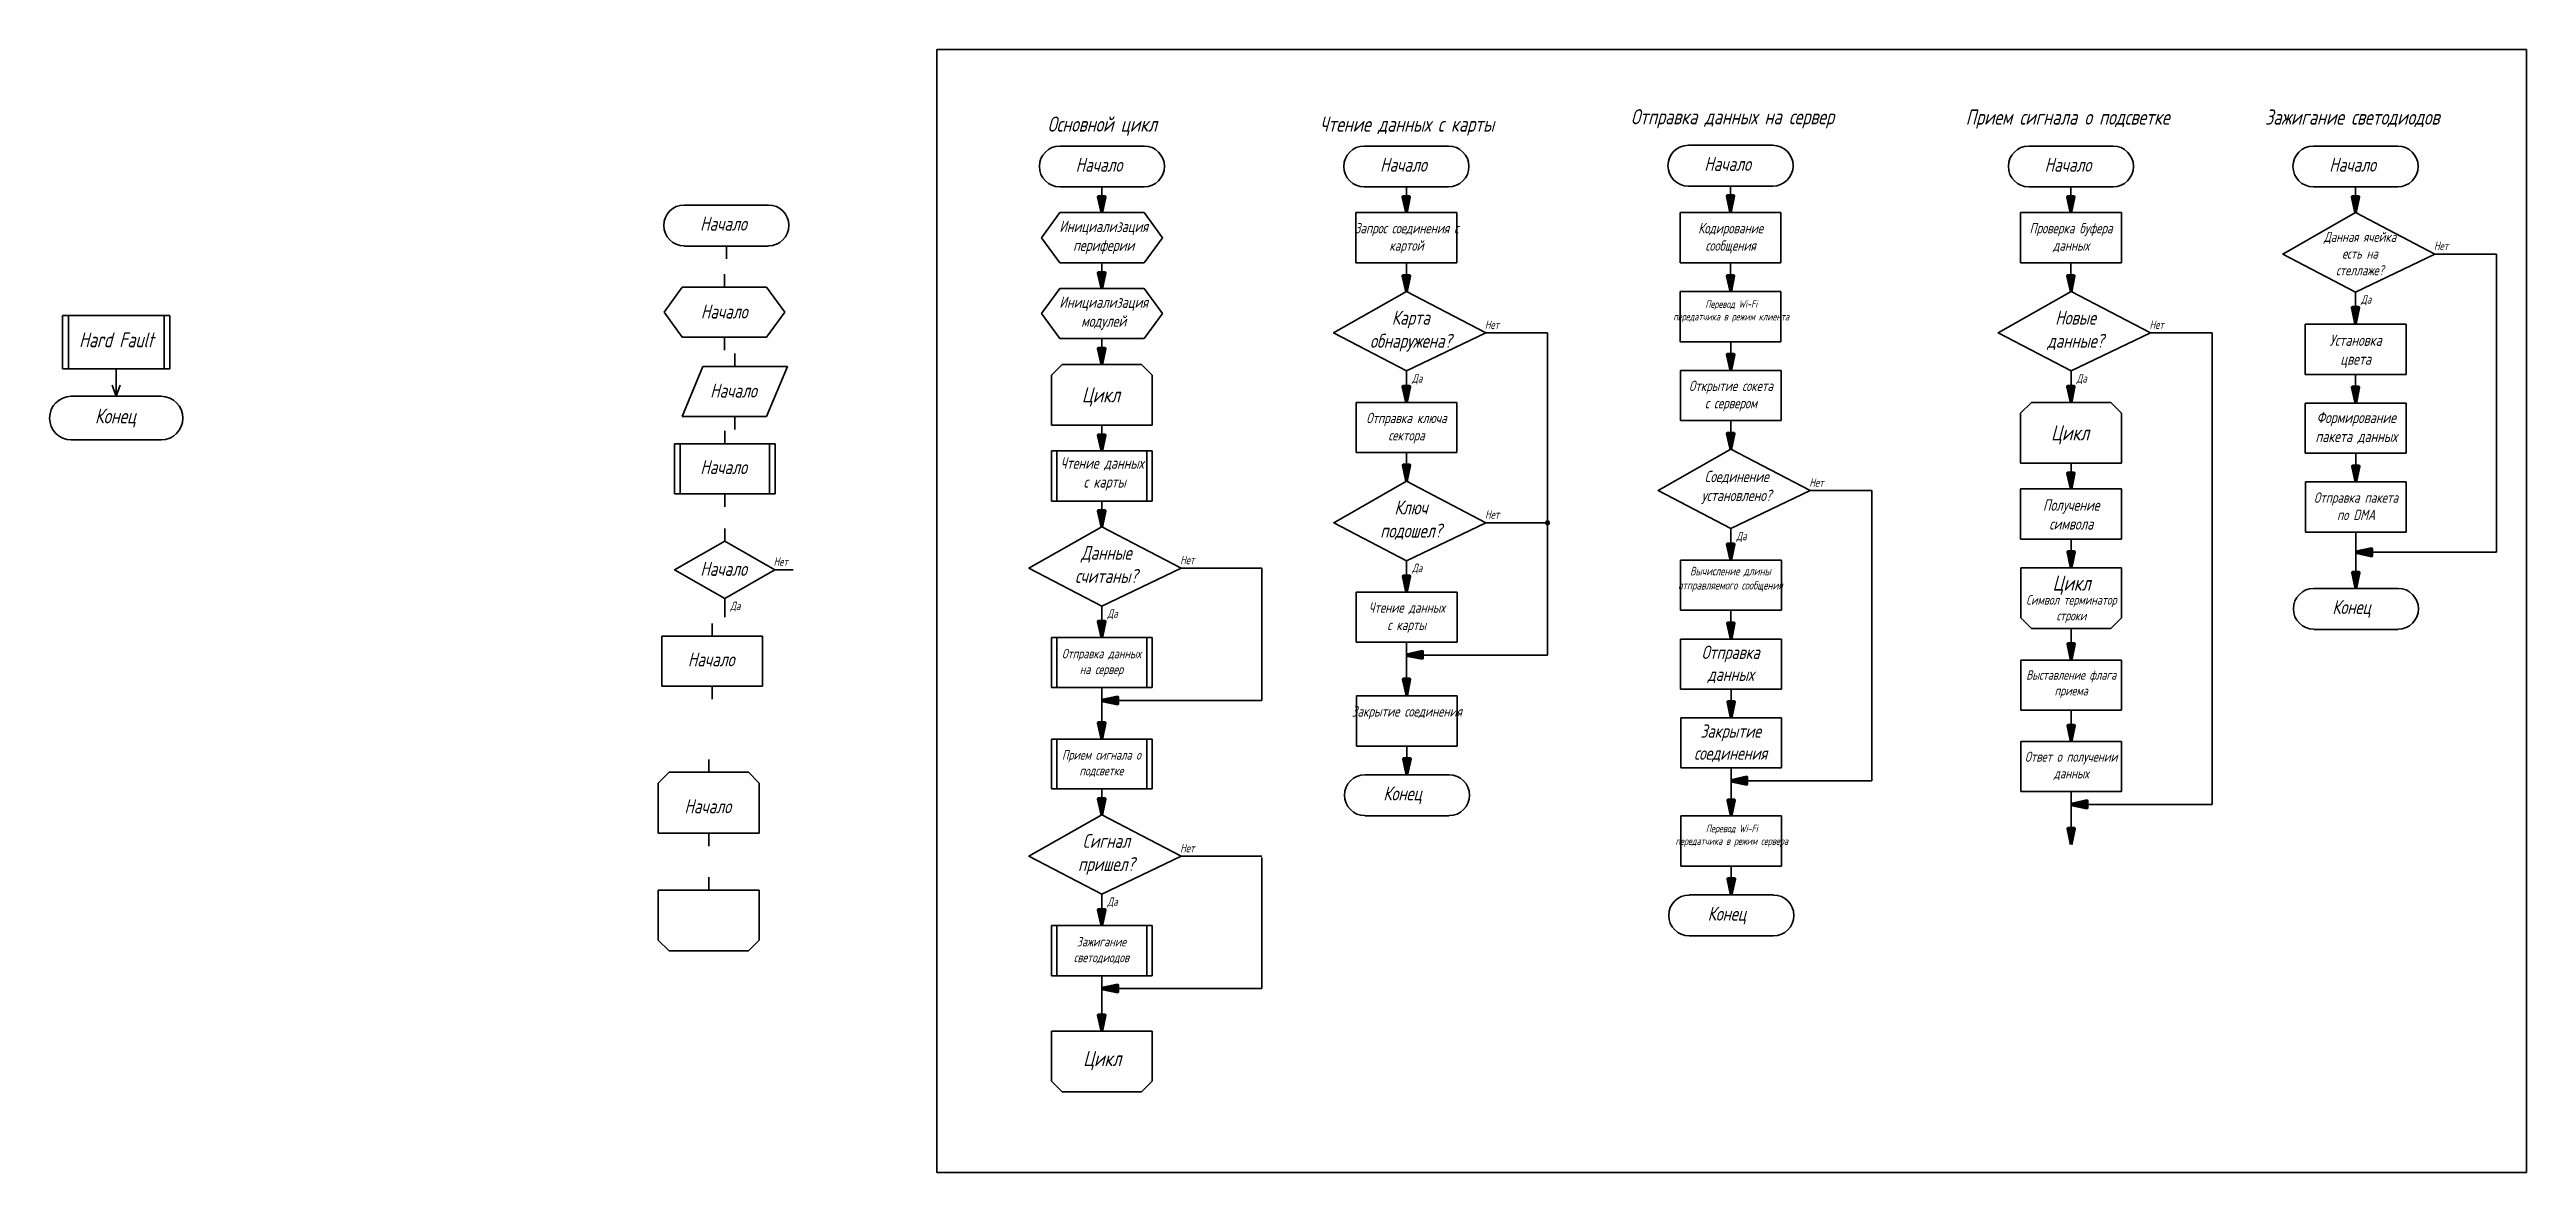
# Model space of a CAD drawing. Header units: millimetres. Extents: x -526 to 784, y 6 to 600.
import ezdxf

# ---------------------------------------------------------------- set-up
doc = ezdxf.new("R2010")
doc.units = ezdxf.units.MM
doc.layers.get('0').update_dxf_attribs({"lineweight": 35})
doc.layers.add('Format', color=7, linetype='Continuous', lineweight=70)
doc.layers.add('Tonk', color=7, linetype='Continuous', lineweight=35)
doc.styles.get("Standard").update_dxf_attribs({"font": '', "width": 0.8, "oblique": 15})
doc.styles.get('Standard').set_extended_font_data('GOST type B')
pattern_1 = [(0, (-50.5334, 0.5446), (0, 6.985), [5.08, -1.905]), (90, (-50.5334, 0.5446), (-6.985, 4e-16), [5.08, -1.905])]

msp = doc.modelspace()

# ---------------------------------------------------------------- hatches: boundary and pattern name
h = msp.add_hatch()
h.set_pattern_fill('ANGLE', color=256)
h.set_pattern_definition([(0, (-209.8256, 14.222), (0, 6.985), [5.08, -1.905]), (90, (-209.8256, 14.222), (-6.985, 4e-16), [5.08, -1.905])])
h.paths.add_polyline_path([(163.2, 521.7, 0.414214), (162.2, 520.7), (163.2, 520.7)])
h.paths.add_polyline_path([(163.2, 521.7), (163.2, 519.7, 0.414214), (164.2, 520.7, 0.414214)])
h.paths.add_polyline_path([(163.2, 520.7), (162.2, 520.7, 0.414214), (163.2, 519.7)])
h = msp.add_hatch()
h.set_pattern_fill('ANGLE', color=256)
h.set_pattern_definition(pattern_1)
h.paths.add_polyline_path([(162.2, 520.7), (164.2, 520.7, 1)])
h.paths.add_polyline_path([(163.2, 520.7), (162.2, 520.7, 0.414214), (163.2, 519.7)])
h.paths.add_polyline_path([(164.2, 520.7), (163.2, 520.7), (163.2, 519.7, 0.414214)])
h = msp.add_hatch()
h.set_pattern_fill('ANGLE', color=256)
h.set_pattern_definition(pattern_1)
h.paths.add_polyline_path([(162.2, 520.7), (164.2, 520.7, 1)])
h.paths.add_polyline_path([(163.2, 520.7), (162.2, 520.7, 0.414214), (163.2, 519.7)])
h.paths.add_polyline_path([(164.2, 520.7), (163.2, 520.7), (163.2, 519.7, 0.414214)])
h = msp.add_hatch()
h.set_pattern_fill('ANGLE', color=256)
h.set_pattern_definition(pattern_1)
h.paths.add_polyline_path([(322.5, 508, 0.414214), (321.5, 507), (322.5, 507)])
h.paths.add_polyline_path([(322.5, 508), (322.5, 506, 0.414214), (323.5, 507, 0.414214)])
h.paths.add_polyline_path([(322.5, 507), (321.5, 507, 0.414214), (322.5, 506)])
h = msp.add_hatch()
h.set_pattern_fill('ANGLE', color=256)
h.set_pattern_definition(pattern_1)
h.paths.add_polyline_path([(322.5, 508, 0.414214), (321.5, 507), (322.5, 507)])
h.paths.add_polyline_path([(322.5, 508), (322.5, 506, 0.414214), (323.5, 507, 0.414214)])
h.paths.add_polyline_path([(322.5, 507), (321.5, 507, 0.414214), (322.5, 506)])
h = msp.add_hatch(color=256)
h.dxf.hatch_style = 1
h.paths.add_polyline_path([(266.3, 350.3, 0.414214), (265.3, 349.3), (266.3, 349.3)])
h.paths.add_polyline_path([(266.3, 350.3), (266.3, 349.3), (266.3, 348.3, 0.414214), (267.3, 349.3, 0.414214)])
h.paths.add_polyline_path([(266.3, 349.3), (265.3, 349.3, 0.414214), (266.3, 348.3)])
h = msp.add_hatch()
h.set_pattern_fill('ANGLE', color=256)
h.set_pattern_definition([(0, (31.8485, -201.041), (0, 6.985), [5.08, -1.905]), (90, (31.8485, -201.041), (-6.985, 4e-16), [5.08, -1.905])])
h.paths.add_polyline_path([(244.6, 319.1), (246.6, 319.1, 1)])
h.paths.add_polyline_path([(245.6, 319.1), (244.6, 319.1, 0.414214), (245.6, 318.1)])
h.paths.add_polyline_path([(246.6, 319.1), (245.6, 319.1), (245.6, 318.1, 0.414214)])
h = msp.add_hatch()
h.set_pattern_fill('ANGLE', color=256)
h.set_pattern_definition([(0, (-68.484, -241.0816), (0, 6.985), [5.08, -1.905]), (90, (-68.484, -241.0816), (-6.985, 4e-16), [5.08, -1.905])])
h.paths.add_polyline_path([(304.5, 266.4, 0.414214), (303.5, 265.4), (304.5, 265.4)])
h.paths.add_polyline_path([(304.5, 266.4), (304.5, 264.4, 0.414214), (305.5, 265.4, 0.414214)])
h.paths.add_polyline_path([(304.5, 265.4), (303.5, 265.4, 0.414214), (304.5, 264.4)])
at = {"layer": 'Format'}
h = msp.add_hatch(color=256, dxfattribs=at)
h.dxf.hatch_style = 1
h.paths.add_polyline_path([(32.2, 521.8), (28.6, 521.8), (30.5, 513.4)])
h = msp.add_hatch(color=256, dxfattribs=at)
h.dxf.hatch_style = 1
h.paths.add_polyline_path([(193.3, 521.8), (189.7, 521.8), (191.6, 513.4)])
h = msp.add_hatch(color=256, dxfattribs=at)
h.dxf.hatch_style = 1
h.paths.add_polyline_path([(364.9, 522.2), (361.3, 522.2), (363.1, 513.7)])
h = msp.add_hatch(color=256, dxfattribs=at)
h.dxf.hatch_style = 1
h.paths.add_polyline_path([(545, 521.8), (541.4, 521.8), (543.2, 513.4)])
h = msp.add_hatch(color=256, dxfattribs=at)
h.dxf.hatch_style = 1
h.paths.add_polyline_path([(695.6, 521.8), (692, 521.8), (693.8, 513.4)])
h = msp.add_hatch(color=256, dxfattribs=at)
h.dxf.hatch_style = 1
h.paths.add_polyline_path([(32.2, 481.6), (28.6, 481.6), (30.5, 473.2)])
h = msp.add_hatch(color=256, dxfattribs=at)
h.dxf.hatch_style = 1
h.paths.add_polyline_path([(193.4, 480), (189.8, 480), (191.7, 471.6)])
h = msp.add_hatch(color=256, dxfattribs=at)
h.dxf.hatch_style = 1
h.paths.add_polyline_path([(364.9, 480), (361.3, 480), (363.2, 471.6)])
h = msp.add_hatch(color=256, dxfattribs=at)
h.dxf.hatch_style = 1
h.paths.add_polyline_path([(545, 480), (541.4, 480), (543.3, 471.6)])
h = msp.add_hatch(color=256, dxfattribs=at)
h.dxf.hatch_style = 1
h.paths.add_polyline_path([(695.6, 463.1), (692, 463.1), (693.8, 454.7)])
h = msp.add_hatch(color=256, dxfattribs=at)
h.dxf.hatch_style = 1
h.paths.add_polyline_path([(32.2, 441.5), (28.6, 441.5), (30.5, 433.1)])
h = msp.add_hatch(color=256, dxfattribs=at)
h.dxf.hatch_style = 1
h.paths.add_polyline_path([(365, 438.3), (361.4, 438.3), (363.2, 429.9)])
h = msp.add_hatch(color=256, dxfattribs=at)
h.dxf.hatch_style = 1
h.paths.add_polyline_path([(193.4, 421.4), (189.8, 421.4), (191.7, 413)])
h = msp.add_hatch(color=256, dxfattribs=at)
h.dxf.hatch_style = 1
h.paths.add_polyline_path([(545, 421.4), (541.4, 421.4), (543.3, 413)])
h = msp.add_hatch(color=256, dxfattribs=at)
h.dxf.hatch_style = 1
h.paths.add_polyline_path([(695.6, 421), (692, 421), (693.9, 412.6)])
h = msp.add_hatch(color=256, dxfattribs=at)
h.dxf.hatch_style = 1
h.paths.add_polyline_path([(32.2, 395.7), (28.6, 395.7), (30.5, 387.3)])
h = msp.add_hatch(color=256, dxfattribs=at)
h.dxf.hatch_style = 1
h.paths.add_polyline_path([(365, 396.6), (361.4, 396.6), (363.3, 388.2)])
h = msp.add_hatch(color=256, dxfattribs=at)
h.dxf.hatch_style = 1
h.paths.add_polyline_path([(193.5, 379.7), (189.9, 379.7), (191.7, 371.3)])
h = msp.add_hatch(color=256, dxfattribs=at)
h.dxf.hatch_style = 1
h.paths.add_polyline_path([(545, 375.6), (541.4, 375.6), (543.3, 367.2)])
h = msp.add_hatch(color=256, dxfattribs=at)
h.dxf.hatch_style = 1
h.paths.add_polyline_path([(695.7, 379.3), (692.1, 379.3), (693.9, 370.9)])
h = msp.add_hatch(color=256, dxfattribs=at)
h.dxf.hatch_style = 1
h.paths.add_polyline_path([(32.2, 355.6), (28.6, 355.6), (30.5, 347.2)])
h = msp.add_hatch(color=256, dxfattribs=at)
h.dxf.hatch_style = 1
h.paths.add_polyline_path([(365, 338), (361.4, 338), (363.3, 329.5)])
h = msp.add_hatch(color=256, dxfattribs=at)
h.dxf.hatch_style = 1
h.paths.add_polyline_path([(545.1, 333.9), (541.5, 333.9), (543.3, 325.5)])
h = msp.add_hatch(color=256, dxfattribs=at)
h.dxf.hatch_style = 1
h.paths.add_polyline_path([(702.4, 331.9), (702.4, 335.6), (693.9, 333.7)])
h = msp.add_hatch(color=256, dxfattribs=at)
h.dxf.hatch_style = 1
h.paths.add_polyline_path([(193.5, 321.1), (189.9, 321.1), (191.7, 312.6)])
h = msp.add_hatch(color=256, dxfattribs=at)
h.dxf.hatch_style = 1
h.paths.add_polyline_path([(695.7, 323), (692.1, 323), (694, 314.6)])
h = msp.add_hatch(color=256, dxfattribs=at)
h.dxf.hatch_style = 1
h.paths.add_polyline_path([(32.2, 297), (28.6, 297), (30.5, 288.6)])
h = msp.add_hatch(color=256, dxfattribs=at)
h.dxf.hatch_style = 1
h.paths.add_polyline_path([(365.1, 296.2), (361.5, 296.2), (363.4, 287.8)])
h = msp.add_hatch(color=256, dxfattribs=at)
h.dxf.hatch_style = 1
h.paths.add_polyline_path([(200.1, 277.6), (200.1, 281.2), (191.7, 279.3)])
h = msp.add_hatch(color=256, dxfattribs=at)
h.dxf.hatch_style = 1
h.paths.add_polyline_path([(545.1, 285.2), (541.5, 285.2), (543.3, 276.7)])
h = msp.add_hatch(color=256, dxfattribs=at)
h.dxf.hatch_style = 1
h.paths.add_polyline_path([(193.5, 266.6), (189.9, 266.6), (191.8, 258.1)])
h = msp.add_hatch(color=256, dxfattribs=at)
h.dxf.hatch_style = 1
h.paths.add_polyline_path([(38.9, 253.5), (38.9, 257.1), (30.5, 255.3)])
h = msp.add_hatch(color=256, dxfattribs=at)
h.dxf.hatch_style = 1
h.paths.add_polyline_path([(365.2, 254.5), (361.6, 254.5), (363.4, 246.1)])
h = msp.add_hatch(color=256, dxfattribs=at)
h.dxf.hatch_style = 1
h.paths.add_polyline_path([(32.2, 243.4), (28.6, 243.4), (30.5, 234.9)])
h = msp.add_hatch(color=256, dxfattribs=at)
h.dxf.hatch_style = 1
h.paths.add_polyline_path([(545.1, 242.1), (541.5, 242.1), (543.3, 233.6)])
h = msp.add_hatch(color=256, dxfattribs=at)
h.dxf.hatch_style = 1
h.paths.add_polyline_path([(193.7, 224.4), (190.1, 224.4), (191.9, 216)])
h = msp.add_hatch(color=256, dxfattribs=at)
h.dxf.hatch_style = 1
h.paths.add_polyline_path([(371.8, 211), (371.8, 214.7), (363.4, 212.8)])
h = msp.add_hatch(color=256, dxfattribs=at)
h.dxf.hatch_style = 1
h.paths.add_polyline_path([(32.2, 203.2), (28.6, 203.2), (30.5, 194.8)])
h = msp.add_hatch(color=256, dxfattribs=at)
h.dxf.hatch_style = 1
h.paths.add_polyline_path([(365.2, 202.6), (361.6, 202.6), (363.5, 194.2)])
h = msp.add_hatch(color=256, dxfattribs=at)
h.dxf.hatch_style = 1
h.paths.add_polyline_path([(551.8, 198.6), (551.8, 202.2), (543.3, 200.3)])
h = msp.add_hatch(color=256, dxfattribs=at)
h.dxf.hatch_style = 1
h.paths.add_polyline_path([(545.1, 187.6), (541.5, 187.6), (543.4, 179.1)])
h = msp.add_hatch(color=256, dxfattribs=at)
h.dxf.hatch_style = 1
h.paths.add_polyline_path([(365.3, 160.9), (361.7, 160.9), (363.5, 152.5)])
h = msp.add_hatch(color=256, dxfattribs=at)
h.dxf.hatch_style = 1
h.paths.add_polyline_path([(32.2, 144.6), (28.6, 144.6), (30.5, 136.2)])
h = msp.add_hatch(color=256, dxfattribs=at)
h.dxf.hatch_style = 1
h.paths.add_polyline_path([(38.9, 101.1), (38.9, 104.7), (30.5, 102.9)])
h = msp.add_hatch(color=256, dxfattribs=at)
h.dxf.hatch_style = 1
h.paths.add_polyline_path([(32.2, 88.8), (28.6, 88.8), (30.5, 80.4)])

# ---------------------------------------------------------------- linework, layer by layer
at = {"lineweight": 35}
msp.add_line((784.2, 599.6), (784.2, 5.6), dxfattribs=at)
for p, q in [((745.6, 491.4), (768.4, 491.4)), ((768.4, 491.4), (768.4, 333.7)), ((243.5, 449.7), (266.3, 449.7)), ((266.3, 449.7), (266.3, 279.3)), ((595.1, 449.7), (617.9, 449.7)), ((617.9, 449.7), (617.9, 200.3)), ((3.8, 427.4), (9.5, 433.1)), ((9.5, 433.1), (51.5, 433.1)), ((57.1, 427.4), (51.5, 433.1)), ((516.6, 407.3), (522.3, 413)), ((522.3, 413), (564.3, 413)), ((569.9, 407.3), (564.3, 413)), ((415.1, 366.3), (437.9, 366.3)), ((437.9, 366.3), (437.9, 212.8)), ((243.5, 349.3), (266.3, 349.3)), ((693.9, 333.7), (768.4, 333.7)), ((115.1, 325.3), (115.1, 255.3)), ((516.7, 299), (522.3, 293.3)), ((522.3, 293.3), (564.3, 293.3)), ((570, 299), (564.3, 293.3)), ((191.7, 279.3), (266.3, 279.3)), ((30.5, 255.3), (115.1, 255.3)), ((-204.2, 211.6), (-198.5, 217.3)), ((-198.5, 217.3), (-156.5, 217.3)), ((-150.8, 211.6), (-156.5, 217.3)), ((363.4, 212.8), (437.9, 212.8)), ((543.3, 200.3), (617.9, 200.3)), ((82.3, 172.9), (115.1, 172.9)), ((115.1, 172.3), (115.1, 102.9)), ((-204.2, 128.5), (-198.5, 122.8)), ((-198.5, 122.8), (-156.5, 122.8)), ((-150.8, 128.5), (-156.5, 122.8)), ((30.5, 102.9), (115.1, 102.9)), ((3.8, 53.9), (9.5, 48.2)), ((57.1, 53.9), (51.5, 48.2)), ((9.5, 48.2), (51.5, 48.2))]:
    msp.add_line(p, q)
msp.add_lwpolyline([(82.3, 325.3), (115.1, 325.3)])
msp.add_circle((266.3, 349.3), 1)
at = {"layer": 'Format', "lineweight": 35}
for p, q in [((784.2, 599.6), (-56.8, 599.6)), ((-56.8, 599.6), (-56.8, 5.6)), ((-56.8, 5.6), (784.2, 5.6))]:
    msp.add_line(p, q, dxfattribs=at)
at = {"layer": 'Format'}
for points in [[(30.5, 513.4), (32.2, 521.8), (28.6, 521.8)], [(191.6, 513.4), (193.3, 521.8), (189.7, 521.8)], [(363.1, 513.7), (364.9, 522.2), (361.3, 522.2)], [(543.2, 513.4), (545, 521.8), (541.4, 521.8)], [(693.8, 513.4), (695.6, 521.8), (692, 521.8)], [(30.5, 473.2), (32.2, 481.6), (28.6, 481.6)], [(191.7, 471.6), (193.4, 480), (189.8, 480)], [(363.2, 471.6), (364.9, 480), (361.3, 480)], [(543.3, 471.6), (545, 480), (541.4, 480)], [(693.8, 454.7), (695.6, 463.1), (692, 463.1)], [(30.5, 433.1), (32.2, 441.5), (28.6, 441.5)], [(363.2, 429.9), (365, 438.3), (361.4, 438.3)], [(191.7, 413), (193.4, 421.4), (189.8, 421.4)], [(543.3, 413), (545, 421.4), (541.4, 421.4)], [(693.9, 412.6), (695.6, 421), (692, 421)], [(30.5, 387.3), (32.2, 395.7), (28.6, 395.7)], [(363.3, 388.2), (365, 396.6), (361.4, 396.6)], [(191.7, 371.3), (193.5, 379.7), (189.9, 379.7)], [(543.3, 367.2), (545, 375.6), (541.4, 375.6)], [(693.9, 370.9), (695.7, 379.3), (692.1, 379.3)], [(30.5, 347.2), (32.2, 355.6), (28.6, 355.6)], [(363.3, 329.5), (365, 338), (361.4, 338)], [(543.3, 325.5), (545.1, 333.9), (541.5, 333.9)], [(693.9, 333.7), (702.4, 331.9), (702.4, 335.6)], [(191.7, 312.6), (193.5, 321.1), (189.9, 321.1)], [(694, 314.6), (695.7, 323), (692.1, 323)], [(30.5, 288.6), (32.2, 297), (28.6, 297)], [(363.4, 287.8), (365.1, 296.2), (361.5, 296.2)], [(191.7, 279.3), (200.1, 277.6), (200.1, 281.2)], [(543.3, 276.7), (545.1, 285.2), (541.5, 285.2)], [(191.8, 258.1), (193.5, 266.6), (189.9, 266.6)], [(30.5, 255.3), (38.9, 253.5), (38.9, 257.1)], [(363.4, 246.1), (365.2, 254.5), (361.6, 254.5)], [(30.5, 234.9), (32.2, 243.4), (28.6, 243.4)], [(543.3, 233.6), (545.1, 242.1), (541.5, 242.1)], [(191.9, 216), (193.7, 224.4), (190.1, 224.4)], [(363.4, 212.8), (371.8, 211), (371.8, 214.7)], [(30.5, 194.8), (32.2, 203.2), (28.6, 203.2)], [(363.5, 194.2), (365.2, 202.6), (361.6, 202.6)], [(543.3, 200.3), (551.8, 198.6), (551.8, 202.2)], [(543.4, 179.1), (545.1, 187.6), (541.5, 187.6)], [(363.5, 152.5), (365.3, 160.9), (361.7, 160.9)], [(30.5, 136.2), (32.2, 144.6), (28.6, 144.6)], [(30.5, 102.9), (38.9, 101.1), (38.9, 104.7)], [(30.5, 80.4), (32.2, 88.8), (28.6, 88.8)]]:
    msp.add_lwpolyline(points, close=True, dxfattribs=at)
at = {"layer": 'Tonk'}
for p, q in [((8.2, 548.6), (52.8, 548.6)), ((169.3, 548.6), (213.9, 548.6)), ((340.8, 549), (385.4, 549)), ((520.9, 548.6), (565.5, 548.6)), ((671.5, 548.6), (716.1, 548.6)), ((8.2, 527), (52.8, 527)), ((30.5, 527), (30.5, 520.2)), ((169.3, 527), (213.9, 527)), ((191.6, 527), (191.6, 520.2)), ((340.8, 527.4), (385.4, 527.4)), ((363.1, 527.4), (363.1, 520.6)), ((520.9, 527), (565.5, 527)), ((543.2, 527), (543.2, 520.2)), ((671.5, 527), (716.1, 527)), ((693.8, 527), (693.8, 520.2)), ((-190.5, 517.4), (-145.9, 517.4)), ((8.2, 513.4), (-1.5, 500.1)), ((8.2, 513.4), (52.8, 513.4)), ((30.5, 520.2), (30.5, 513.4)), ((52.8, 513.4), (62.5, 500.1)), ((164.9, 513.4), (218.3, 513.4)), ((164.9, 513.4), (164.9, 486.9)), ((191.6, 520.2), (191.6, 513.4)), ((191.6, 520.2), (191.6, 513.4)), ((218.3, 513.4), (218.3, 486.9)), ((336.5, 513.4), (389.8, 513.4)), ((336.5, 513.4), (336.5, 486.9)), ((363.1, 520.6), (363.1, 513.7)), ((363.1, 520.6), (363.1, 513.7)), ((389.8, 513.4), (389.8, 486.9)), ((516.6, 513.4), (569.9, 513.4)), ((516.6, 513.4), (516.6, 486.9)), ((543.2, 520.2), (543.2, 513.4)), ((543.2, 520.2), (543.2, 513.4)), ((569.9, 513.4), (569.9, 486.9)), ((693.8, 520.2), (693.8, 513.4)), ((693.8, 520.2), (693.8, 513.4)), ((-1.5, 500.1), (8.2, 486.9)), ((62.5, 500.1), (52.8, 486.9)), ((-190.5, 495.7), (-145.9, 495.7)), ((-168.2, 495.7), (-168.2, 488.9)), ((8.2, 486.9), (52.8, 486.9)), ((30.5, 486.9), (30.5, 480)), ((164.9, 486.9), (218.3, 486.9)), ((191.6, 486.9), (191.6, 480)), ((336.5, 486.9), (389.8, 486.9)), ((363.1, 486.9), (363.1, 480)), ((516.6, 486.9), (569.9, 486.9)), ((543.2, 486.9), (543.2, 480)), ((745.6, 491.4), (735.8, 491.4)), ((-191.6, 474), (-201.2, 460.8)), ((-191.6, 474), (-146.9, 474)), ((-169.2, 480.8), (-169.2, 474)), ((-146.9, 474), (-137.2, 460.8)), ((8.2, 473.2), (-1.5, 460)), ((8.2, 473.2), (52.8, 473.2)), ((30.5, 480), (30.5, 473.2)), ((52.8, 473.2), (62.5, 460)), ((191.7, 478.4), (191.7, 471.6)), ((363.2, 478.4), (363.2, 471.6)), ((543.3, 478.4), (543.3, 471.6)), ((-519.4, 459), (-462.6, 459)), ((-519.4, 459), (-519.4, 430.7)), ((-516.3, 459), (-516.3, 430.7)), ((-465.7, 459), (-465.7, 430.7)), ((-462.6, 459), (-462.6, 430.7)), ((-201.2, 460.8), (-191.6, 447.5)), ((-137.2, 460.8), (-146.9, 447.5)), ((-1.5, 460), (8.2, 446.7)), ((62.5, 460), (52.8, 446.7)), ((336.5, 471.6), (389.8, 471.6)), ((336.5, 471.6), (336.5, 445.1)), ((389.8, 471.6), (389.8, 445.1)), ((693.8, 461.5), (693.8, 471.3)), ((693.8, 461.5), (693.8, 454.7)), ((-191.6, 447.5), (-146.9, 447.5)), ((-169.2, 447.5), (-169.2, 440.7)), ((8.2, 446.7), (52.8, 446.7)), ((30.5, 446.7), (30.5, 439.9)), ((243.5, 449.7), (233.7, 449.7)), ((595.1, 449.7), (585.3, 449.7)), ((667.2, 454.3), (720.5, 454.3)), ((667.2, 454.3), (667.2, 427.8)), ((720.5, 454.3), (720.5, 427.8)), ((-163.7, 438.9), (-163.7, 432)), ((30.5, 439.9), (30.5, 433.1)), ((336.5, 445.1), (389.8, 445.1)), ((363.2, 445.1), (363.2, 438.3)), ((363.2, 436.7), (363.2, 429.9)), ((-519.4, 430.7), (-462.6, 430.7)), ((-491, 416.2), (-493.1, 422.1)), ((-491, 430.7), (-491, 416.2)), ((-491, 416.2), (-488.9, 422.1)), ((-180.6, 432), (-191.6, 405.5)), ((-180.6, 432), (-135.9, 432)), ((-135.9, 432), (-146.9, 405.5)), ((3.8, 427.4), (3.8, 401)), ((57.1, 427.4), (57.1, 401)), ((191.7, 419.8), (191.7, 429.6)), ((191.7, 419.8), (191.7, 413)), ((336.6, 429.9), (389.9, 429.9)), ((336.6, 429.9), (336.6, 403.4)), ((389.9, 429.9), (389.9, 403.4)), ((543.3, 419.8), (543.3, 429.6)), ((543.3, 419.8), (543.3, 413)), ((667.2, 427.8), (720.5, 427.8)), ((693.8, 427.8), (693.8, 421)), ((693.9, 419.4), (693.9, 412.6)), ((-514.8, 416.2), (-467.2, 416.2)), ((165, 413), (218.3, 413)), ((165, 413), (165, 386.5)), ((218.3, 413), (218.3, 386.5)), ((516.6, 407.3), (516.6, 380.8)), ((569.9, 407.3), (569.9, 380.8)), ((667.2, 412.6), (720.5, 412.6)), ((667.2, 412.6), (667.2, 386.1)), ((720.5, 412.6), (720.5, 386.1)), ((-191.6, 405.5), (-146.9, 405.5)), ((-169, 397.9), (-169, 391.1)), ((-163.7, 405.5), (-163.7, 398.7)), ((3.8, 401), (57.1, 401)), ((30.5, 401), (30.5, 394.1)), ((30.5, 394.1), (30.5, 387.3)), ((336.6, 403.4), (389.9, 403.4)), ((363.2, 403.4), (363.2, 396.6)), ((363.3, 395), (363.3, 388.2)), ((-514.8, 393.1), (-467.2, 393.1)), ((-195.7, 391.1), (-142.4, 391.1)), ((-195.7, 391.1), (-195.7, 364.6)), ((-192.7, 391.1), (-192.7, 364.6)), ((-145.3, 391.1), (-145.3, 364.6)), ((-142.4, 391.1), (-142.4, 364.6)), ((3.8, 387.3), (57.1, 387.3)), ((3.8, 387.3), (3.8, 360.8)), ((6.7, 387.3), (6.7, 360.8)), ((54.2, 387.3), (54.2, 360.8)), ((57.1, 387.3), (57.1, 360.8)), ((165, 386.5), (218.3, 386.5)), ((191.7, 386.5), (191.7, 379.7)), ((516.6, 380.8), (569.9, 380.8)), ((543.3, 380.8), (543.3, 374)), ((667.2, 386.1), (720.5, 386.1)), ((693.9, 386.1), (693.9, 379.3)), ((191.7, 378.1), (191.7, 371.3)), ((516.6, 367.2), (569.9, 367.2)), ((516.6, 367.2), (516.6, 340.7)), ((543.3, 374), (543.3, 367.2)), ((569.9, 367.2), (569.9, 340.7)), ((667.3, 370.9), (720.6, 370.9)), ((667.3, 370.9), (667.3, 344.4)), ((693.9, 377.7), (693.9, 370.9)), ((720.6, 370.9), (720.6, 344.4)), ((-195.7, 364.6), (-142.4, 364.6)), ((-169, 364.6), (-169, 357.8)), ((3.8, 360.8), (57.1, 360.8)), ((30.5, 360.8), (30.5, 354)), ((30.5, 354), (30.5, 347.2)), ((415.1, 366.3), (405.3, 366.3)), ((-169.1, 346.3), (-169.1, 339.5)), ((243.5, 349.3), (233.7, 349.3)), ((363.3, 336.4), (363.3, 346.2)), ((667.3, 344.4), (720.6, 344.4)), ((693.9, 344.4), (693.9, 323)), ((191.7, 319.5), (191.7, 329.2)), ((336.6, 329.5), (390, 329.5)), ((336.6, 329.5), (336.6, 303.1)), ((363.3, 336.4), (363.3, 329.5)), ((390, 329.5), (390, 303.1)), ((516.6, 340.7), (569.9, 340.7)), ((543.3, 340.7), (543.3, 333.9)), ((543.3, 332.3), (543.3, 325.5)), ((-132.9, 324.4), (-142.6, 324.4)), ((82.3, 325.3), (72.5, 325.3)), ((191.7, 319.5), (191.7, 312.6)), ((516.7, 325.5), (570, 325.5)), ((516.7, 299), (516.7, 325.5)), ((570, 299), (570, 325.5)), ((671.7, 314.6), (716.3, 314.6)), ((694, 321.4), (694, 314.6)), ((-169.1, 299.4), (-169.1, 309.2)), ((30.5, 295.4), (30.5, 305.2)), ((165.1, 312.6), (218.4, 312.6)), ((165.1, 312.6), (165.1, 286.1)), ((218.4, 312.6), (218.4, 286.1)), ((336.6, 303.1), (390, 303.1)), ((363.3, 303.1), (363.3, 296.2)), ((-202.3, 289.3), (-149, 289.3)), ((-202.3, 289.3), (-202.3, 262.8)), ((-175.7, 296.1), (-175.7, 289.3)), ((-149, 289.3), (-149, 262.8)), ((3.8, 288.6), (57.1, 288.6)), ((3.8, 288.6), (3.8, 262.1)), ((6.7, 288.6), (6.7, 262.1)), ((30.5, 295.4), (30.5, 288.6)), ((54.2, 288.6), (54.2, 262.1)), ((57.1, 288.6), (57.1, 262.1)), ((363.4, 294.6), (363.4, 287.8)), ((543.3, 283.6), (543.3, 293.3)), ((671.7, 292.9), (716.3, 292.9)), ((165.1, 286.1), (218.4, 286.1)), ((191.7, 286.1), (191.7, 266.6)), ((336.7, 287.8), (390, 287.8)), ((336.7, 287.8), (336.7, 261.3)), ((390, 287.8), (390, 261.3)), ((516.7, 276.7), (570, 276.7)), ((516.7, 276.7), (516.7, 250.2)), ((543.3, 283.6), (543.3, 276.7)), ((570, 276.7), (570, 250.2)), ((-202.3, 262.8), (-149, 262.8)), ((-175.7, 262.8), (-175.7, 256)), ((191.8, 265), (191.8, 258.1)), ((3.8, 262.1), (57.1, 262.1)), ((30.5, 262.1), (30.5, 234.9)), ((165.2, 257.7), (218.5, 257.7)), ((165.2, 257.7), (165.2, 231.2)), ((218.5, 257.7), (218.5, 231.2)), ((336.7, 261.3), (390, 261.3)), ((363.4, 261.3), (363.4, 254.5)), ((363.4, 252.9), (363.4, 246.1)), ((516.7, 250.2), (570, 250.2)), ((543.3, 240.5), (543.3, 250.2)), ((30.5, 241.8), (30.5, 234.9)), ((336.8, 246.1), (390.1, 246.1)), ((336.8, 246.1), (336.8, 219.6)), ((390.1, 246.1), (390.1, 219.6)), ((543.3, 240.5), (543.3, 233.6)), ((-177.5, 224.1), (-177.5, 217.3)), ((3.8, 234.9), (57.1, 234.9)), ((3.8, 234.9), (3.8, 208.5)), ((6.7, 234.9), (6.7, 208.5)), ((54.2, 234.9), (54.2, 208.5)), ((57.1, 234.9), (57.1, 208.5)), ((165.2, 231.2), (218.5, 231.2)), ((191.9, 231.2), (191.9, 224.4)), ((191.9, 222.8), (191.9, 216)), ((516.7, 233.6), (570, 233.6)), ((516.7, 233.6), (516.7, 207.1)), ((570, 233.6), (570, 207.1)), ((-204.2, 211.6), (-204.2, 185.1)), ((-150.8, 211.6), (-150.8, 185.1)), ((169.6, 216), (214.2, 216)), ((336.8, 219.6), (390.1, 219.6)), ((363.4, 219.6), (363.4, 202.6)), ((3.8, 208.5), (57.1, 208.5)), ((30.5, 208.5), (30.5, 201.6)), ((30.5, 201.6), (30.5, 194.8)), ((363.5, 201), (363.5, 194.2)), ((516.7, 207.1), (570, 207.1)), ((543.3, 207.1), (543.3, 187.6)), ((-204.2, 185.1), (-150.8, 185.1)), ((-177.5, 185.1), (-177.5, 178.3)), ((169.6, 194.3), (214.2, 194.3)), ((336.8, 194.2), (390.1, 194.2)), ((336.8, 194.2), (336.8, 167.7)), ((390.1, 194.2), (390.1, 167.7)), ((543.4, 186), (543.4, 179.1)), ((82.3, 172.9), (72.5, 172.9)), ((-177.5, 155), (-177.5, 161.8)), ((336.8, 167.7), (390.1, 167.7)), ((363.5, 167.7), (363.5, 160.9)), ((363.5, 159.3), (363.5, 152.5)), ((-204.2, 155), (-150.8, 155)), ((-204.2, 128.5), (-204.2, 155)), ((-150.8, 128.5), (-150.8, 155)), ((30.5, 143), (30.5, 152.8)), ((341.2, 152.5), (385.8, 152.5)), ((3.8, 136.2), (57.1, 136.2)), ((3.8, 136.2), (3.8, 109.7)), ((6.7, 136.2), (6.7, 109.7)), ((30.5, 143), (30.5, 136.2)), ((54.2, 136.2), (54.2, 109.7)), ((57.1, 136.2), (57.1, 109.7)), ((341.2, 130.8), (385.8, 130.8)), ((3.8, 109.7), (57.1, 109.7)), ((30.5, 109.7), (30.5, 87.2)), ((3.8, 80.4), (57.1, 80.4)), ((3.8, 53.9), (3.8, 80.4)), ((30.5, 80.4), (30.5, 87.2)), ((57.1, 53.9), (57.1, 80.4))]:
    msp.add_line(p, q, dxfattribs=at)
for points in [[(735.8, 491.4), (693.8, 513.4), (655.3, 491.4), (693.8, 471.3)], [(233.7, 449.7), (191.7, 471.6), (153.1, 449.7), (191.7, 429.6)], [(585.3, 449.7), (543.3, 471.6), (504.7, 449.7), (543.3, 429.6)], [(405.3, 366.3), (363.3, 388.2), (324.8, 366.3), (363.3, 346.2)], [(233.7, 349.3), (191.7, 371.3), (153.2, 349.3), (191.7, 329.2)], [(72.5, 325.3), (30.5, 347.2), (-8.1, 325.3), (30.5, 305.2)], [(-142.6, 324.4), (-169.1, 339.5), (-195.6, 324.4), (-169.1, 309.2)], [(72.5, 172.9), (30.5, 194.8), (-8.1, 172.9), (30.5, 152.8)]]:
    msp.add_lwpolyline(points, close=True, dxfattribs=at)
for centre, radius, start, end in [((8.2, 537.8), 10.8, 90, 270), ((52.8, 537.8), 10.8, 270, 90), ((169.3, 537.8), 10.8, 90, 270), ((213.9, 537.8), 10.8, 270, 90), ((340.8, 538.2), 10.8, 90, 270), ((385.4, 538.2), 10.8, 270, 90), ((520.9, 537.8), 10.8, 90, 270), ((565.5, 537.8), 10.8, 270, 90), ((671.5, 537.8), 10.8, 90, 270), ((716.1, 537.8), 10.8, 270, 90), ((-190.5, 506.6), 10.8, 90, 270), ((-145.9, 506.6), 10.8, 270, 90), ((-514.8, 404.7), 11.5, 90, 270), ((-467.2, 404.7), 11.5, 270, 90), ((671.7, 303.8), 10.8, 90, 270), ((716.3, 303.8), 10.8, 270, 90), ((169.6, 205.2), 10.8, 90, 270), ((214.2, 205.2), 10.8, 270, 90), ((341.2, 141.6), 10.8, 90, 270), ((385.8, 141.6), 10.8, 270, 90)]:
    msp.add_arc(centre, radius, start, end, dxfattribs=at)

# ---------------------------------------------------------------- texts
at = {"layer": 'Tonk', "attachment_point": 1}
for s, width, gutter_width, heights, insert, char_height in [('\\pxqc;Основной цикл', 168.889, 29.4, [40.2], (-53.8, 564.2), 8), ('\\pxqc;Чтение данных с карты', 168.889, 29.4, [40.2], (107.4, 564.2), 8), ('\\pxqc;Отправка данных на сервер', 155.168, 29.4, [29.2], (286.5, 568.1), 8), ('\\pxqc;Прием сигнала о подсветке ', 168.889, 29.4, [40.2], (457, 567.9), 8), ('\\pxqc;Зажигание светодиодов', 168.889, 29.4, [40.2], (607.6, 567.9), 8), ('Начало', 46.263, 29.4, [0], (16.6, 542.4), 7.36), ('Начало', 46.263, 29.4, [0], (177.7, 542.4), 7.36), ('Начало', 46.263, 29.4, [0], (349.2, 542.8), 7.36), ('Начало', 46.263, 29.4, [0], (529.3, 542.4), 7.36), ('Начало', 46.263, 29.4, [0], (679.9, 542.4), 7.36), ('Начало', 46.263, 29.4, [0], (-182.1, 511.2), 7.36), ('\\pxqc;Инициализация периферии ', 46.263, 29.4, [0], (8.3, 509.1), 6), ('\\pxqc;Запрос соединения с картой', 57.88, 29.4, [0], (162.7, 507.9), 5.5), ('\\pxqc;Кодирование сообщения', 57.88, 29.4, [0], (334.2, 507.9), 5.5), ('\\pxqc;Проверка буфера данных', 57.88, 29.4, [0], (514.3, 507.9), 5.5), ('\\pxqc;Данная ячейка есть на стеллаже?', 46.263, 29.4, [0], (673, 503.2), 5.3), ('Нет', 46.263, 29.4, [0], (735.3, 498), 4.41), ('Начало', 46.263, 29.4, [0], (-181.7, 464.7), 7.36), ('\\pxqc;Инициализация модулей ', 46.263, 29.4, [0], (8.3, 469), 6), ('\\pxqc;Карта^Jобнаружена?', 46.263, 29.4, [0], (170.8, 461.5), 7.358), ('\\pxqc;Перевод Wi-Fi\\Pпередатчика в режим клиента', 57.88, 29.4, [0], (334.5, 467), 4), ('\\pxqc;Новые данные?', 46.263, 29.4, [0], (522.5, 461.5), 7.358), ('Да', 46.263, 29.4, [0], (696.7, 469.7), 4.41), ('\\pxqc;Hard Fault', 49.299, 31.4, [0], (-515.6, 450), 7.841), ('Нет', 46.263, 29.4, [0], (233.1, 456.3), 4.41), ('Нет', 46.263, 29.4, [0], (584.8, 456.3), 4.41), ('\\pxqc;Установка ^Jцвета', 57.88, 29.4, [0], (664.9, 448.9), 6), ('Начало', 46.263, 29.4, [0], (-176.8, 422.9), 7.36), ('Цикл', 46.263, 29.4, [0], (19.9, 421), 8), ('Да', 46.263, 29.4, [0], (194.6, 427.9), 4.41), ('\\pxqc;Открытие сокета\\Pс сервером', 57.88, 29.4, [0], (334.4, 424.5), 5.5), ('Да', 46.263, 29.4, [0], (546.2, 427.9), 4.41), ('Конец', 49.299, 31.4, [0], (-502.3, 409.7), 7.84), ('\\pxqc;Отправка ключа сектора', 57.88, 29.4, [0], (162.7, 407.5), 5.5), ('\\pxqc;Формирование пакета данных', 57.88, 29.4, [0], (665.2, 408), 6), ('Цикл', 46.263, 29.4, [0], (532.7, 400.9), 8), ('Начало', 46.263, 29.4, [0], (-182, 382.4), 7.36), ('\\pxqc;Чтение данных\\P с карты', 62.39, 29.4, [28], (-0.7, 383.9), 6), ('\\pxqc;Соединение установлено?', 46.263, 29.4, [0], (343.2, 376.8), 6), ('Нет', 46.263, 29.4, [0], (404.8, 372.8), 4.41), ('\\pxqc;Ключ подошел?', 46.263, 29.4, [0], (170.9, 361.1), 7.358), ('Нет', 46.263, 29.4, [0], (233.2, 355.9), 4.41), ('\\pxqc;Получение ^Jсимвола', 57.88, 29.4, [0], (514.4, 361.7), 6), ('\\pxqc;Отправка пакета^Jпо DMA', 57.88, 29.4, [0], (665.1, 365.4), 5.5), ('Да', 46.263, 29.4, [0], (366.2, 344.5), 4.41), ('Начало', 46.263, 29.4, [0], (-182, 328.6), 7.36), ('Нет', 46.263, 29.4, [0], (-143.2, 331), 4.41), ('\\pxqc;Данные считаны?', 46.263, 29.4, [0], (9.7, 337.1), 7.358), ('Нет', 46.263, 29.4, [0], (71.9, 331.8), 4.41), ('Да', 46.263, 29.4, [0], (194.6, 327.6), 4.41), ('\\pxqc;Вычисление длины отправляемого сообщения', 57.88, 29.4, [0], (334.1, 326), 4.5), ('Цикл', 46.263, 29.4, [0], (533.5, 321.4), 8), ('Да', 46.263, 29.4, [0], (-166.2, 307.5), 4.41), ('Да', 46.263, 29.4, [0], (33.4, 303.5), 4.41), ('\\pxqc;Чтение данных\\Pс карты', 57.88, 29.4, [0], (162.8, 307.2), 5.5), ('\\pxqc;Символ терминатор строки', 57.88, 29.4, [0], (514.5, 311), 5), ('Конец', 46.263, 29.4, [0], (681.5, 308.4), 7.36), ('Начало', 46.263, 29.4, [0], (-188.6, 280.7), 7.36), ('\\pxqc;Отправка данных на сервер', 47.062, 29.4, [22.5], (6.7, 282.6), 5), ('\\pxqc;Отправка ^Jданных', 57.88, 29.4, [0], (334.2, 284.3), 7), ('\\pxqc;Выставление флага приема', 57.88, 29.4, [0], (514.4, 271.3), 5), ('\\pxqc;Закрытие соединения', 57.88, 29.4, [0], (162.9, 252.3), 5.5), ('\\pxqc;Закрытие соединения', 57.88, 29.4, [0], (334.2, 242.6), 7), ('\\pxqc;Прием сигнала о подсветке', 47.062, 29.4, [22.5], (6.7, 229), 5), ('\\pxqc;Ответ о получении данных', 57.88, 29.4, [0], (514.4, 228.2), 5.3), ('Конец', 46.263, 29.4, [0], (179.4, 209.8), 7.36), ('Начало', 46.263, 29.4, [0], (-190.4, 203), 7.36), ('\\pxqc;Сигнал\\Pпришел?', 46.263, 29.4, [0], (9.7, 184.7), 7.358), ('\\pxqc;Перевод Wi-Fi\\Pпередатчика в режим сервера', 57.88, 29.4, [0], (334.8, 189.6), 4), ('Нет', 46.263, 29.4, [0], (71.9, 179.4), 4.41), ('Да', 46.263, 29.4, [0], (33.4, 151.1), 4.41), ('Конец', 46.263, 29.4, [0], (351, 146.2), 7.36), ('\\pxqc;Зажигание светодиодов', 47.062, 29.4, [22.5], (6.7, 130.2), 5), ('Цикл', 46.263, 29.4, [0], (20.6, 69.9), 8)]:
    msp.add_mtext_dynamic_manual_height_columns(s, width=width, gutter_width=gutter_width, heights=heights, dxfattribs=dict(at, insert=insert, char_height=char_height))

doc.saveas('drawing.dxf')
